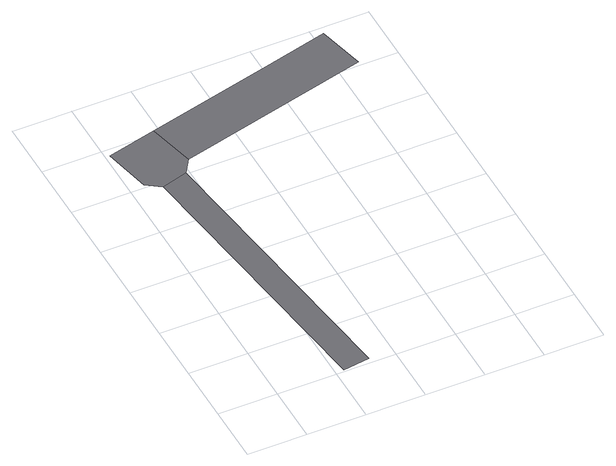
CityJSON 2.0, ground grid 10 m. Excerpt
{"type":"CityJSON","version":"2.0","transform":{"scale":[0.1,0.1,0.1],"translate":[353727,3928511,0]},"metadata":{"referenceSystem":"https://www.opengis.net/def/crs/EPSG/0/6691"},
"CityObjects":{
"road1":{"type":"Road","attributes":{"RoadStructureAttribute.sectionType":"1"},"geometry":[{"type":"MultiSurface","lod":"1","boundaries":[[[0,1,2,3]]]}]},
"road2":{"type":"Road","geometry":[{"type":"MultiSurface","lod":"1","boundaries":[[[4,3,2,5,6,7]]]}]},
"road3":{"type":"Road","attributes":{"RoadStructureAttribute.sectionType":"1"},"geometry":[{"type":"MultiSurface","lod":"1","boundaries":[[[5,8,9,10,6]]]}]}
},
"vertices":[
[114,4,0],[159,10,0],[94,502,0],[50,489,0],
[25,506,0],[111,527,0],[91,607,0],[8,586,0],
[437,608,0],[417,688,0],[301,659,0]
]}
